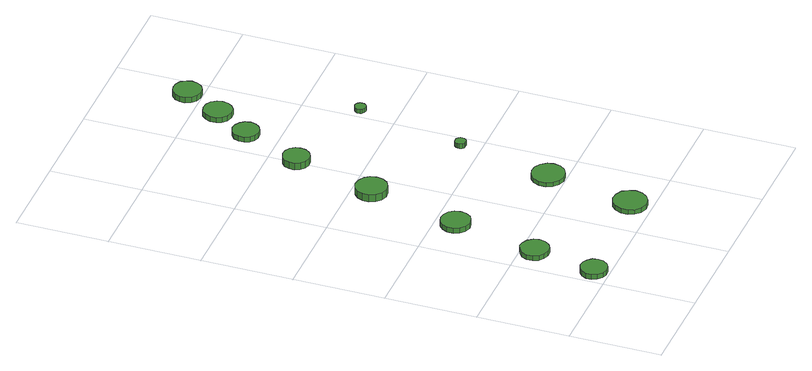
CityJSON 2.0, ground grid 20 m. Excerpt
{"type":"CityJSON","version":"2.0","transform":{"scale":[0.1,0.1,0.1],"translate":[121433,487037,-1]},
"CityObjects":{
"tree1":{"type":"SolitaryVegetationObject","attributes":{"function":"something"},"geometry":[{"type":"MultiSurface","lod":"1","boundaries":[[[0,1,2,3,4,5,6,7,8,9,10,11,12,13,14]],[[15,16,17,18,19,20,21,22,23,24,25,26,27,28,29]],[[0,29,28,1]],[[1,28,27,2]],[[2,27,26,3]],[[3,26,25,4]],[[4,25,24,5]],[[5,24,23,6]],[[6,23,22,7]],[[7,22,21,8]],[[8,21,20,9]],[[9,20,19,10]],[[10,19,18,11]],[[11,18,17,12]],[[12,17,16,13]],[[13,16,15,14]],[[14,15,29,0]]]}]},
"tree2":{"type":"SolitaryVegetationObject","attributes":{"function":"something"},"geometry":[{"type":"MultiSurface","lod":"1","boundaries":[[[30,31,32,33,34,35,36,37,38,39,40,41,42,43,44]],[[45,46,47,48,49,50,51,52,53,54,55,56,57,58,59]],[[30,59,58,31]],[[31,58,57,32]],[[32,57,56,33]],[[33,56,55,34]],[[34,55,54,35]],[[35,54,53,36]],[[36,53,52,37]],[[37,52,51,38]],[[38,51,50,39]],[[39,50,49,40]],[[40,49,48,41]],[[41,48,47,42]],[[42,47,46,43]],[[43,46,45,44]],[[44,45,59,30]]]}]},
"tree3":{"type":"SolitaryVegetationObject","attributes":{"function":"something"},"geometry":[{"type":"MultiSurface","lod":"1","boundaries":[[[60,61,62,63,64,65,66,67,68,69,70,71,72,73,74]],[[75,76,77,78,79,80,81,82,83,84,85,86,87,88,89]],[[60,89,88,61]],[[61,88,87,62]],[[62,87,86,63]],[[63,86,85,64]],[[64,85,84,65]],[[65,84,83,66]],[[66,83,82,67]],[[67,82,81,68]],[[68,81,80,69]],[[69,80,79,70]],[[70,79,78,71]],[[71,78,77,72]],[[72,77,76,73]],[[73,76,75,74]],[[74,75,89,60]]]}]},
"tree4":{"type":"SolitaryVegetationObject","attributes":{"function":"something"},"geometry":[{"type":"MultiSurface","lod":"1","boundaries":[[[90,91,92,93,94,95,96,97,98,99,100,101,102,103,104]],[[105,106,107,108,109,110,111,112,113,114,115,116,117,118,119]],[[90,119,118,91]],[[91,118,117,92]],[[92,117,116,93]],[[93,116,115,94]],[[94,115,114,95]],[[95,114,113,96]],[[96,113,112,97]],[[97,112,111,98]],[[98,111,110,99]],[[99,110,109,100]],[[100,109,108,101]],[[101,108,107,102]],[[102,107,106,103]],[[103,106,105,104]],[[104,105,119,90]]]}]},
"tree5":{"type":"SolitaryVegetationObject","attributes":{"function":"something"},"geometry":[{"type":"MultiSurface","lod":"1","boundaries":[[[120,121,122,123,124,125,126,127,128,129,130,131,132,133,134]],[[135,136,137,138,139,140,141,142,143,144,145,146,147,148,149]],[[120,149,148,121]],[[121,148,147,122]],[[122,147,146,123]],[[123,146,145,124]],[[124,145,144,125]],[[125,144,143,126]],[[126,143,142,127]],[[127,142,141,128]],[[128,141,140,129]],[[129,140,139,130]],[[130,139,138,131]],[[131,138,137,132]],[[132,137,136,133]],[[133,136,135,134]],[[134,135,149,120]]]}]},
"tree6":{"type":"SolitaryVegetationObject","attributes":{"function":"something"},"geometry":[{"type":"MultiSurface","lod":"1","boundaries":[[[150,151,152,153,154,155,156,157,158,159,160,161,162,163,164]],[[165,166,167,168,169,170,171,172,173,174,175,176,177,178,179]],[[150,179,178,151]],[[151,178,177,152]],[[152,177,176,153]],[[153,176,175,154]],[[154,175,174,155]],[[155,174,173,156]],[[156,173,172,157]],[[157,172,171,158]],[[158,171,170,159]],[[159,170,169,160]],[[160,169,168,161]],[[161,168,167,162]],[[162,167,166,163]],[[163,166,165,164]],[[164,165,179,150]]]}]},
"tree7":{"type":"SolitaryVegetationObject","attributes":{"function":"something"},"geometry":[{"type":"MultiSurface","lod":"1","boundaries":[[[180,181,182,183,184,185,186,187,188,189,190,191,192,193,194]],[[195,196,197,198,199,200,201,202,203,204,205,206,207,208,209]],[[180,209,208,181]],[[181,208,207,182]],[[182,207,206,183]],[[183,206,205,184]],[[184,205,204,185]],[[185,204,203,186]],[[186,203,202,187]],[[187,202,201,188]],[[188,201,200,189]],[[189,200,199,190]],[[190,199,198,191]],[[191,198,197,192]],[[192,197,196,193]],[[193,196,195,194]],[[194,195,209,180]]]}]},
"tree8":{"type":"SolitaryVegetationObject","attributes":{"function":"something"},"geometry":[{"type":"MultiSurface","lod":"1","boundaries":[[[210,211,212,213,214,215,216,217,218,219,220,221,222,223,224]],[[225,226,227,228,229,230,231,232,233,234,235,236,237,238,239]],[[210,239,238,211]],[[211,238,237,212]],[[212,237,236,213]],[[213,236,235,214]],[[214,235,234,215]],[[215,234,233,216]],[[216,233,232,217]],[[217,232,231,218]],[[218,231,230,219]],[[219,230,229,220]],[[220,229,228,221]],[[221,228,227,222]],[[222,227,226,223]],[[223,226,225,224]],[[224,225,239,210]]]}]},
"tree9":{"type":"SolitaryVegetationObject","attributes":{"function":"something"},"geometry":[{"type":"MultiSurface","lod":"1","boundaries":[[[240,241,242,243,244,245,246,247,248,249,250,251,252,253,254]],[[255,256,257,258,259,260,261,262,263,264,265,266,267,268,269]],[[240,269,268,241]],[[241,268,267,242]],[[242,267,266,243]],[[243,266,265,244]],[[244,265,264,245]],[[245,264,263,246]],[[246,263,262,247]],[[247,262,261,248]],[[248,261,260,249]],[[249,260,259,250]],[[250,259,258,251]],[[251,258,257,252]],[[252,257,256,253]],[[253,256,255,254]],[[254,255,269,240]]]}]},
"tree10":{"type":"SolitaryVegetationObject","attributes":{"function":"something"},"geometry":[{"type":"MultiSurface","lod":"1","boundaries":[[[270,271,272,273,274,275,276,277,278,279,280,281,282,283,284]],[[285,286,287,288,289,290,291,292,293,294,295,296,297,298,299]],[[270,299,298,271]],[[271,298,297,272]],[[272,297,296,273]],[[273,296,295,274]],[[274,295,294,275]],[[275,294,293,276]],[[276,293,292,277]],[[277,292,291,278]],[[278,291,290,279]],[[279,290,289,280]],[[280,289,288,281]],[[281,288,287,282]],[[282,287,286,283]],[[283,286,285,284]],[[284,285,299,270]]]}]},
"tree11":{"type":"SolitaryVegetationObject","attributes":{"function":"something"},"geometry":[{"type":"MultiSurface","lod":"1","boundaries":[[[300,301,302,303,304,305,306,307,308,309,310,311,312,313,314]],[[315,316,317,318,319,320,321,322,323,324,325,326,327,328,329]],[[300,329,328,301]],[[301,328,327,302]],[[302,327,326,303]],[[303,326,325,304]],[[304,325,324,305]],[[305,324,323,306]],[[306,323,322,307]],[[307,322,321,308]],[[308,321,320,309]],[[309,320,319,310]],[[310,319,318,311]],[[311,318,317,312]],[[312,317,316,313]],[[313,316,315,314]],[[314,315,329,300]]]}]},
"tree12":{"type":"SolitaryVegetationObject","attributes":{"function":"something"},"geometry":[{"type":"MultiSurface","lod":"1","boundaries":[[[330,331,332,333,334,335,336,337,338,339,340,341,342,343,344]],[[345,346,347,348,349,350,351,352,353,354,355,356,357,358,359]],[[330,359,358,331]],[[331,358,357,332]],[[332,357,356,333]],[[333,356,355,334]],[[334,355,354,335]],[[335,354,353,336]],[[336,353,352,337]],[[337,352,351,338]],[[338,351,350,339]],[[339,350,349,340]],[[340,349,348,341]],[[341,348,347,342]],[[342,347,346,343]],[[343,346,345,344]],[[344,345,359,330]]]}]}
},
"vertices":[
[67,34,18],[65,46,18],[57,55,18],[47,61,18],[35,63,18],[24,59,18],[15,51,18],[10,40,18],[10,28,18],[15,17,18],[24,9,18],[35,5,18],[47,6,18],[57,12,18],[65,22,18],[65,22,6],[57,12,6],[47,6,6],[35,5,6],[24,9,6],[15,17,6],[10,28,6],[10,40,6],[15,51,6],[24,59,6],[35,63,6],[47,61,6],[57,55,6],[65,46,6],[67,34,6],
[95,172,17],[92,184,17],[84,195,17],[73,201,17],[60,203,17],[48,198,17],[38,190,17],[33,178,17],[33,165,17],[38,153,17],[48,145,17],[60,141,17],[73,142,17],[84,148,17],[92,159,17],[92,159,6],[84,148,6],[73,142,6],[60,141,6],[48,145,6],[38,153,6],[33,165,6],[33,178,6],[38,190,6],[48,198,6],[60,203,6],[73,201,6],[84,195,6],[92,184,6],[95,172,6],
[134,357,18],[131,370,18],[124,381,18],[112,387,18],[99,389,18],[86,385,18],[77,376,18],[71,364,18],[71,350,18],[77,338,18],[86,330,18],[99,325,18],[112,327,18],[124,333,18],[131,344,18],[131,344,6],[124,333,6],[112,327,6],[99,325,6],[86,330,6],[77,338,6],[71,350,6],[71,364,6],[77,376,6],[86,385,6],[99,389,6],[112,387,6],[124,381,6],[131,370,6],[134,357,6],
[329,48,17],[325,62,17],[317,75,17],[303,82,17],[288,84,17],[274,79,17],[263,69,17],[257,55,17],[257,40,17],[263,26,17],[274,16,17],[288,11,17],[303,13,17],[317,21,17],[325,33,17],[325,33,6],[317,21,6],[303,13,6],[288,11,6],[274,16,6],[263,26,6],[257,40,6],[257,55,6],[263,69,6],[274,79,6],[288,84,6],[303,82,6],[317,75,6],[325,62,6],[329,48,6],
[186,558,23],[183,572,23],[175,583,23],[162,590,23],[148,592,23],[135,587,23],[125,578,23],[119,565,23],[119,551,23],[125,538,23],[135,529,23],[148,524,23],[162,526,23],[175,533,23],[183,544,23],[183,544,6],[175,533,6],[162,526,6],[148,524,6],[135,529,6],[125,538,6],[119,551,6],[119,565,6],[125,578,6],[135,587,6],[148,592,6],[162,590,6],[175,583,6],[183,572,6],[186,558,6],
[365,239,16],[362,253,16],[353,265,16],[340,273,16],[325,274,16],[311,270,16],[300,260,16],[294,246,16],[294,231,16],[300,218,16],[311,208,16],[325,203,16],[340,205,16],[353,212,16],[362,224,16],[362,224,6],[353,212,6],[340,205,6],[325,203,6],[311,208,6],[300,218,6],[294,231,6],[294,246,6],[300,260,6],[311,270,6],[325,274,6],[340,273,6],[353,265,6],[362,253,6],[365,239,6],
[233,740,22],[231,752,22],[224,762,22],[213,768,22],[201,769,22],[190,765,22],[181,757,22],[176,746,22],[176,734,22],[181,723,22],[190,715,22],[201,712,22],[213,713,22],[224,719,22],[231,729,22],[231,729,6],[224,719,6],[213,713,6],[201,712,6],[190,715,6],[181,723,6],[176,734,6],[176,746,6],[181,757,6],[190,765,6],[201,769,6],[213,768,6],[224,762,6],[231,752,6],[233,740,6],
[388,446,17],[387,451,17],[384,455,17],[380,458,17],[375,458,17],[370,457,17],[366,453,17],[364,449,17],[364,444,17],[366,439,17],[370,436,17],[375,435,17],[380,435,17],[384,438,17],[387,442,17],[387,442,6],[384,438,6],[380,435,6],[375,435,6],[370,436,6],[366,439,6],[364,444,6],[364,449,6],[366,453,6],[370,457,6],[375,458,6],[380,458,6],[384,455,6],[387,451,6],[388,446,6],
[292,871,18],[289,883,18],[282,892,18],[272,898,18],[260,900,18],[249,896,18],[240,888,18],[235,877,18],[235,865,18],[240,854,18],[249,846,18],[260,843,18],[272,844,18],[282,850,18],[289,859,18],[289,859,6],[282,850,6],[272,844,6],[260,843,6],[249,846,6],[240,854,6],[235,865,6],[235,877,6],[240,888,6],[249,896,6],[260,900,6],[272,898,6],[282,892,6],[289,883,6],[292,871,6],
[343,950,18],[340,962,18],[333,973,18],[322,979,18],[309,981,18],[296,977,18],[287,968,18],[282,956,18],[282,943,18],[287,932,18],[296,923,18],[309,919,18],[322,920,18],[333,927,18],[340,937,18],[340,937,6],[333,927,6],[322,920,6],[309,919,6],[296,923,6],[287,932,6],[282,943,6],[282,956,6],[287,968,6],[296,977,6],[309,981,6],[322,979,6],[333,973,6],[340,962,6],[343,950,6],
[438,682,16],[437,687,16],[434,691,16],[430,694,16],[425,694,16],[420,693,16],[416,689,16],[414,685,16],[414,679,16],[416,675,16],[420,671,16],[425,670,16],[430,670,16],[434,673,16],[437,677,16],[437,677,6],[434,673,6],[430,670,6],[425,670,6],[420,671,6],[416,675,6],[414,679,6],[414,685,6],[416,689,6],[420,693,6],[425,694,6],[430,694,6],[434,691,6],[437,687,6],[438,682,6],
[389,1033,19],[386,1045,19],[379,1056,19],[368,1062,19],[355,1063,19],[343,1060,19],[333,1051,19],[328,1039,19],[328,1027,19],[333,1015,19],[343,1006,19],[355,1002,19],[368,1004,19],[379,1010,19],[386,1020,19],[386,1020,6],[379,1010,6],[368,1004,6],[355,1002,6],[343,1006,6],[333,1015,6],[328,1027,6],[328,1039,6],[333,1051,6],[343,1060,6],[355,1063,6],[368,1062,6],[379,1056,6],[386,1045,6],[389,1033,6]
]}
